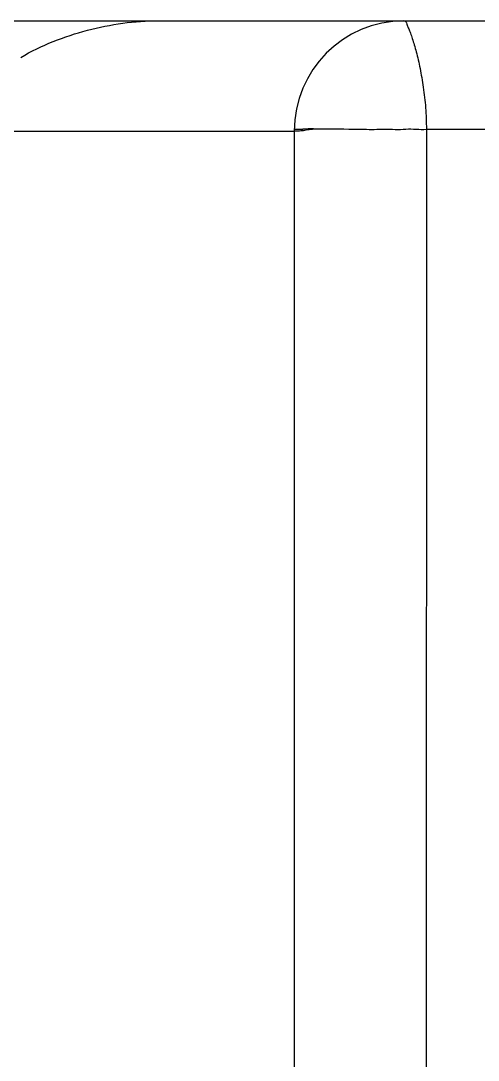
# Model space of a CAD drawing. Header units: millimetres. Extents: x 3170 to 4290, y 966 to 1416.
# Drawn here: x 3985.198 to 3987.271, y 989.922 to 994.631 of the extents above; entities that cross this region are included whole.
import ezdxf

# ---------------------------------------------------------------- set-up
doc = ezdxf.new("R2010")
doc.units = ezdxf.units.MM
doc.header["$LTSCALE"] = 0.1
doc.layers.add('RUNDUNGEN', color=7, linetype='Continuous')

msp = doc.modelspace()

# ---------------------------------------------------------------- linework, layer by layer
at = {"color": 7, "linetype": 'Continuous'}
msp.add_line((3972.1871, 994.6314), (3995.1871, 994.6314), dxfattribs=at)
at = {"layer": 'RUNDUNGEN', "color": 9, "linetype": 'Continuous'}
for p, q in [((3984.959, 994.1314), (3986.4371, 994.1314)), ((3987.0363, 994.1401), (3987.0352, 989.6893)), ((3987.0363, 994.1401), (3994.2558, 994.1401))]:
    msp.add_line(p, q, dxfattribs=at)
at = {"layer": 'RUNDUNGEN', "color": 7, "linetype": 'Continuous'}
msp.add_line((3986.4371, 994.1314), (3986.4371, 989.6814), dxfattribs=at)
for centre, radius, start, end in [((3986.9371, 994.1314), 0.5, 90.2662, 180), ((3986.5522, 985.1887), 8.9526, 90.17542, 90.4824)]:
    msp.add_arc(centre, radius, start, end, dxfattribs=at)
for points, knots in [([(3985.1977, 994.4658), (3985.2447, 994.4932), (3985.3433, 994.5405), (3985.55, 994.6087), (3985.7139, 994.6314), (3985.8225, 994.6314)], [0, 0, 0, 0, 0.250195, 0.500427, 1, 1, 1, 1]), ([(3986.4372, 994.1401), (3986.4372, 994.1403), (3986.4385, 994.1401), (3986.44, 994.1405), (3986.4434, 994.1405), (3986.4477, 994.1407), (3986.4533, 994.1407), (3986.4631, 994.1409), (3986.4711, 994.141), (3986.4769, 994.141)], [0, 0, 0, 0, 0.016479, 0.064589, 0.144127, 0.254728, 0.396007, 0.567573, 1, 1, 1, 1])]:
    msp.add_open_spline(points, degree=3, knots=knots, dxfattribs=at)
at = {"layer": 'RUNDUNGEN', "color": 9, "linetype": 'Continuous'}
for points, knots in [([(3986.9371, 994.6314), (3986.9412, 994.6314), (3986.946, 994.6219), (3986.9496, 994.6097), (3986.9568, 994.5939), (3986.965, 994.5741), (3986.973, 994.5495), (3986.9815, 994.5211), (3986.9905, 994.489), (3986.9995, 994.4534), (3987.0079, 994.4147), (3987.0154, 994.3733), (3987.025, 994.314), (3987.034, 994.2361), (3987.036, 994.1725), (3987.0363, 994.1401)], [0, 0, 0, 0, 0.024125, 0.047653, 0.081453, 0.124572, 0.175566, 0.234367, 0.30055, 0.373357, 0.451879, 0.535369, 0.623162, 0.808089, 1, 1, 1, 1]), ([(3986.4371, 994.1314), (3986.4371, 994.1318), (3986.439, 994.1322), (3986.4415, 994.1328), (3986.4467, 994.1332), (3986.4534, 994.1332), (3986.4621, 994.1334), (3986.4775, 994.1344), (3986.4897, 994.1371), (3986.4986, 994.1385)], [0, 0, 0, 0, 0.018688, 0.067147, 0.146241, 0.256143, 0.396603, 0.567329, 1, 1, 1, 1]), ([(3986.4986, 994.1385), (3986.5006, 994.1389), (3986.5093, 994.1402), (3986.5181, 994.1411), (3986.5248, 994.1413)], [0, 0, 0, 0, 0.236249, 1, 1, 1, 1]), ([(3986.5248, 994.1413), (3986.5404, 994.1414), (3986.6165, 994.1417), (3986.6927, 994.1411), (3986.7534, 994.1404)], [0, 0, 0, 0, 0.20374, 1, 1, 1, 1]), ([(3986.7534, 994.1404), (3986.7845, 994.1379), (3986.8477, 994.1434), (3986.911, 994.1375), (3986.9427, 994.1406)], [0, 0, 0, 0, 0.494715, 1, 1, 1, 1]), ([(3986.9427, 994.1406), (3986.9584, 994.1421), (3986.9896, 994.1408), (3987.021, 994.138), (3987.0363, 994.1401)], [0, 0, 0, 0, 0.505798, 1, 1, 1, 1])]:
    msp.add_open_spline(points, degree=3, knots=knots, dxfattribs=at)

doc.saveas('drawing.dxf')
